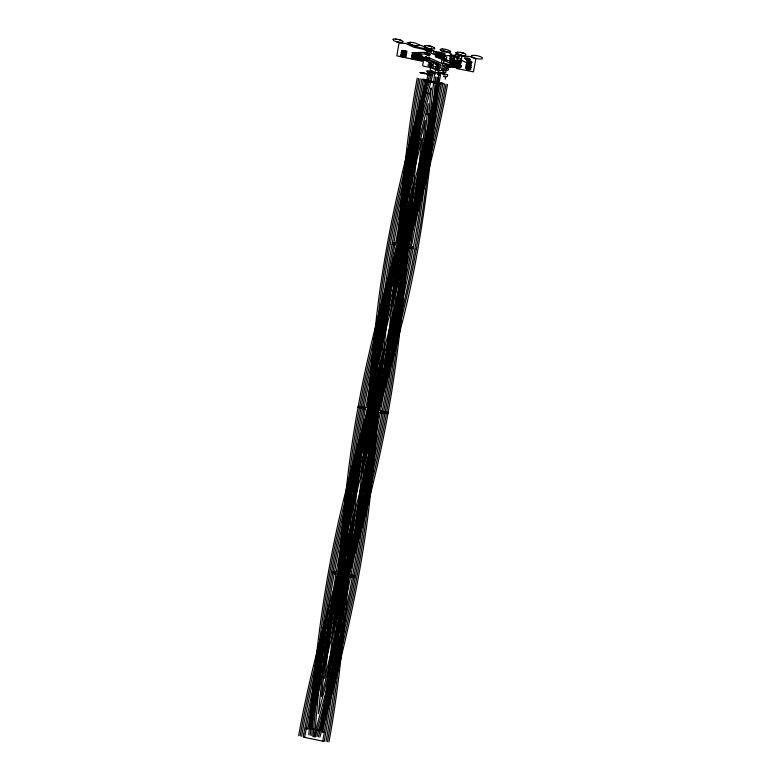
<?xml version="1.0" encoding="UTF-8"?>
<svg xmlns="http://www.w3.org/2000/svg" width="781" height="781" viewBox="0 0 781 781"><rect width="100%" height="100%" fill="white"/><g stroke="black" fill="none" stroke-linecap="round" stroke-linejoin="round"><path stroke-width="1.17" d="M309.383 727.872L308.778 734.901M309.383 727.853C315.846 646.6 326.331 565.454 347.018 486.475C367.226 406.755 392.931 328.342 407.213 247.206M310.252 735.194C316.51 657.407 325.452 579.6 344.333 503.745C364.942 418.118 393.439 334.405 408.688 247.509M311.726 735.497C318.043 656.821 327.171 578.125 346.432 501.441C367.002 416.732 395.059 333.829 410.171 247.811M434.792 72.418C427.842 131.11 424.63 190.427 413.09 248.563L411.089 248.133L411.607 248.26C396.192 336.103 367.246 420.686 346.579 507.289C328.059 582.362 319.312 659.33 313.103 736.268M314.587 736.532C319.204 681.93 324.369 627.299 334.258 573.352L334.805 573.469L332.784 573.029M428.857 114.397L431.19 87.853C416.751 139.038 403.181 190.554 393.829 242.94L394.385 243.057L392.355 242.657C402.01 184.863 419.065 128.689 433.348 72.028M321.45 696.291L328.586 631.39L337.519 573.654M319.976 730.801C338.788 623.267 338.261 513.39 358.323 406.032M321.45 731.104C340.252 623.58 339.735 513.693 359.797 406.335M322.924 731.407C341.736 623.882 341.209 514.005 361.271 406.647M322.729 741.159C343.093 630.716 342.088 517.608 362.687 407.194L364.756 407.614L364.161 407.506C383.383 297.844 423.507 193.151 442.847 83.518L439.078 82.727L440.474 75.025L439.137 74.4M358.069 407.526C377.096 297.795 417.249 193.083 436.745 83.46M359.543 407.838C378.57 298.098 418.733 193.395 438.219 83.762M361.017 408.141C380.044 298.41 420.207 193.698 439.693 84.075M424.6 80.931C404.519 190.818 405.495 303.301 384.945 413.12M426.084 81.244C406.013 191.12 406.96 303.604 386.419 413.422M427.637 81.497L427.061 81.732A4.461 4.247 27 0 1 425.567 81.4L425.157 81.039L425.762 80.931A4.461 4.247 27 0 1 427.246 81.263C408.063 190.779 408.121 303.936 387.893 413.735M417.22 78.159C397.021 187.918 397.939 300.285 377.633 410.025M418.694 78.471C398.495 188.221 399.423 300.597 379.107 410.328M420.168 78.774C399.979 188.533 400.897 300.9 380.581 410.64M336.045 573.342L326.331 637.091L318.365 713.658L337.538 639.424L350.689 576.388M365.303 409.078C345.768 518.711 346.09 631.487 326.009 741.335M367.129 409.439C346.823 519.297 347.75 631.78 327.483 741.647M338.993 573.957L331.124 623.687L324.681 678.504L337.753 625.064L347.74 575.782M368.603 409.752C348.297 519.599 349.224 632.093 328.957 741.95M347.984 574.435C362.95 493.27 366.367 410.679 375.27 328.781C383.364 248.631 401.336 169.926 423.37 92.558M349.458 574.738C365.371 488.711 368.144 401.083 378.443 314.352C387.171 233.216 407.594 154.052 429.462 75.64M350.933 575.05C367.011 488.125 369.667 399.589 380.249 311.98C389.045 231.762 409.332 153.496 430.936 75.952M352.553 575.763C372.879 465.593 371.873 352.807 392.355 242.657M365.928 407.594C385.14 298.01 425.235 193.395 444.565 83.85M367.402 407.897C386.615 298.313 426.709 193.708 446.039 84.153M368.886 408.199C388.089 298.625 428.183 194.01 447.513 84.465M407.506 245.644L415.463 195.24L422.082 138.403L408.443 193.786L398.3 243.731M315.309 736.727C337.412 659.174 356.546 580.517 365.137 500.182C374.987 414.994 377.955 328.986 393.556 244.502L394.083 244.599L392.082 244.199M416.293 249.09C427.158 192.311 431.454 134.586 437.204 77.182M412.495 58.438L426.133 60.723L431.434 63.222L430.692 67.322L435.534 69.597L435.017 72.467M412.807 56.71L427.246 59.385L439.176 64.95M417.796 56.642L418.245 54.143L426.201 53.899L429.12 54.504M298.654 735.653C317.955 625.971 358.079 521.249 377.35 411.567M419.69 72.535L427.275 73.629L428.564 73.531L428.671 72.916M300.129 735.956C319.429 626.284 359.553 521.552 378.824 411.87M301.603 736.268C320.903 626.587 361.027 521.864 380.308 412.183M426.28 60.801L426.543 60.03L430.399 60.83M304.668 737.401C324.066 627.133 364.512 521.874 383.696 411.567L381.626 411.118L382.221 411.255C402.547 301.437 401.639 188.982 421.838 79.145L437.506 82.405L439.107 73.541M395.176 244.648L394.727 244.99A4.461 4.247 27 0 1 393.243 244.668L392.833 244.307L393.439 244.199A4.461 4.247 27 0 1 394.922 244.531C380.484 324.711 376.706 406.911 368.046 488.125C359.768 572.512 340.174 655.2 316.881 736.561M393.731 242.657L393.126 242.764L393.546 243.125A4.461 4.247 27 0 0 395.03 243.447L395.635 243.35L400.692 215.468L409.127 177.472L428.33 103.668L420.246 181.836L410.455 246.279M431.376 47.69L431.014 49.672L437.497 52.708L443.969 54.055M396.553 244.98C381.714 325.413 378.268 407.243 369.52 488.418C361.242 572.815 341.658 655.513 318.355 736.883M396.826 243.447L408.766 185.624L425.303 120.43L418.001 187.547L408.98 245.976M427.988 75.337L423.37 92.548M398.027 245.293C383.11 326.165 379.712 408.443 370.848 490.058C362.53 574.006 342.996 656.245 319.829 737.196M431.239 63.817L431.356 63.163M431.132 75.015L431.258 72.213M436.764 56.095L436.608 56.954L453.331 64.803M435.73 76.88C428.164 160.749 419.534 244.951 397.988 326.643C377.594 408.473 350.903 488.789 336.279 572.004M438.219 65.272L438.336 64.589M437.868 68.884L438.707 63.515L428.017 59.053A17.66 16.801 27 0 1 425.46 58.516L422.697 57.579L418.889 57.921A17.592 16.733 27 0 1 416.341 57.394C406.462 52.405 423.4 51.8 427.305 52.757M438.151 72.75L438.727 69.558L437.545 69.001L437.887 67.107L438.727 67.498M438.678 77.495C431.044 162.263 422.238 247.352 400.292 329.865C379.966 410.796 353.695 490.292 339.237 572.619M439.107 74.576L439.244 73.814M413.12 54.992L431.434 58.712L442.642 63.964L441.48 70.388L443.354 71.266L442.925 73.697L447.679 74.683L447.367 76.411L444.975 76.489L445.609 77.202L445.258 79.184M446.41 69.06L445.795 72.457L433.191 72.858L428.671 71.51M451.281 57.364L450.969 59.083L460.175 61.65L459.55 65.096L450.393 63.427M459.248 66.815L456.397 65.448L450.256 64.169M349.214 576.085L337.431 633.225L321.489 696.301M385.228 411.626C366.611 518.887 327.756 621.305 307.909 728.282M416.576 247.557C397.402 357.503 357.093 462.401 337.753 572.307M386.702 411.929C368.085 519.189 329.231 621.608 309.383 728.595M388.177 412.241C369.559 519.492 330.714 621.92 310.858 728.898M303.897 733.271C323.412 624.888 362.901 521.278 381.948 412.788L381.372 412.661L383.412 413.061C403.972 303.165 403.016 190.603 423.107 80.648L441.138 84.397C421.681 194.108 381.45 298.889 362.423 408.697L364.463 409.146L363.887 409.019C343.572 518.955 344.489 631.526 324.213 741.462L303.194 737.098L303.829 733.632M334.493 572.014C353.842 462.02 394.18 357.054 413.364 247.03L411.343 246.581C420.276 204.056 424.679 158.592 428.857 114.407L428.271 114.299M402.742 42.223L403.055 41.442L401.414 40.436M441.089 50.54L440.074 49.379L442.183 48.91M450.569 51.8L450.471 51.302M450.481 51.907L447.054 52.181M392.745 39.421L393.653 39.128M418.733 45.425L418.86 44.722M418.899 45.337L418.011 45.64M424.356 45.991L425.245 45.688M425.469 56.681L425.655 56.632A1.992 1.894 27 0 1 426.592 56.847L426.553 57.033A1.992 1.894 27 0 1 425.577 56.828L425.46 56.73M420.656 72.653L420.842 72.604A1.992 1.894 27 0 1 421.779 72.818L421.896 72.906M421.877 72.975L421.789 72.994A1.992 1.894 27 0 1 420.764 72.799L420.656 72.721M429.169 74.839L429.355 74.8A1.992 1.894 27 0 1 430.292 75.005L430.409 75.103M430.39 75.171L430.214 75.201A1.992 1.894 27 0 1 429.277 74.986L429.189 74.937M434.08 72.75L434.275 72.701A1.992 1.894 27 0 1 435.202 72.916L435.329 73.004M433.943 73.512L434.138 73.463A1.992 1.894 27 0 1 435.066 73.678L435.193 73.765M435.3 73.072L435.212 73.102A1.992 1.894 27 0 1 434.197 72.897L434.099 72.838M435.163 73.834L435.076 73.853A1.992 1.894 27 0 1 434.06 73.658L433.953 73.58M439.664 74A1.992 1.894 27 0 1 438.737 73.804L438.766 73.619A1.992 1.894 27 0 1 439.752 73.824L439.869 73.912M437.868 68.894L423.448 66.16C420.871 65.633 425.674 60.264 421.877 61.152L396.836 55.861L399.003 43.17L405.505 43.404L413.969 47.27L423.819 49.437L427.012 50.902L427.285 52.747M434.353 48.793L434.812 48.285L434.07 47.524M314.069 736.6L314.04 736.6A1.689 1.611 27 0 1 313.074 736.415L313.035 736.385M408.883 42.525L409.449 42.408M333.214 573.156L333.194 573.166A1.406 1.337 27 0 1 332.374 573L332.423 572.873A1.406 1.337 27 0 1 333.184 573.049L333.233 573.078M353.363 577.257L353.442 577.247A1.406 1.337 27 0 1 354.203 577.423L354.242 577.442M354.203 577.53L354.183 577.54A1.406 1.337 27 0 1 353.393 577.374L353.383 577.374M315.28 736.786L315.26 736.795A1.22 1.162 27 0 1 314.489 736.629L314.489 736.639M402.537 42.301L400.604 42.399M434.129 48.871L430.751 48.832A21.146 20.111 27 0 1 427.842 48.227L424.962 47.085M409.41 42.399L410.591 42.34M418.04 45.64L417.288 45.698M425.215 45.688L425.967 45.63M428.818 57.286L428.74 57.482A1.992 1.894 27 0 0 429.677 57.677L429.823 57.54A1.992 1.894 27 0 0 428.818 57.306M393.946 39.079L395.723 39.109M457.559 52.2L455.879 52.669L456.582 53.655M428.066 57.901L427.754 57.706A4.461 4.247 27 0 0 426.27 57.384L425.665 57.482L426.075 57.843A4.461 4.247 27 0 0 427.568 58.165L428.017 58.145A1.992 1.894 27 0 0 428.915 58.292L429.003 58.106A1.992 1.894 27 0 0 428.066 57.911M438.678 74.371L438.6 74.566A1.992 1.894 27 0 0 439.527 74.761L439.615 74.585A1.992 1.894 27 0 0 438.678 74.39M429.755 51.077L426.67 50.462M402.801 51.087L405.808 51.683M467.292 64.979L470.494 65.584M466.599 68.347L469.908 69.089M432.147 71.706L433.396 71.715L430.097 70.163L430.995 65.702M432.118 74.927L428.535 75.093L428.193 74.244L421.271 72.809M417.318 45.698L416.419 45.688M425.938 45.63L428.31 45.786A21.146 20.111 27 0 1 431.2 46.382L431.698 46.528M457.559 52.2C470.875 52.962 466.667 58.458 456.582 53.655M410.552 42.34L412.514 42.496A21.126 20.091 27 0 1 415.424 43.101L418.889 44.732M442.173 48.91L444.106 49.066A21.126 20.091 27 0 1 447.015 49.672L450.481 51.302M435.964 56.554L435.339 56.691L435.769 57.023A4.461 4.247 27 0 0 437.253 57.345L437.536 56.925A4.461 4.247 27 0 0 435.964 56.564M468.424 58.878L467.809 59.014L468.229 59.346A4.461 4.247 27 0 0 469.723 59.668L470.328 59.571L469.918 59.21A4.461 4.247 27 0 0 468.424 58.887M455.801 63.281L456.094 62.851A4.461 4.247 27 0 0 454.513 62.49L453.898 62.617L454.317 62.949A4.461 4.247 27 0 0 455.801 63.271M449.836 67.43L450.452 67.322L450.032 66.961A4.461 4.247 27 0 0 448.548 66.639L447.962 66.717L448.353 67.098A4.461 4.247 27 0 0 449.836 67.42M352.416 577.393L353.022 577.286L352.602 576.925A4.461 4.247 27 0 0 351.118 576.603L350.513 576.71L350.923 577.071A4.461 4.247 27 0 0 352.416 577.384M400.653 42.408L399.14 42.262A21.146 20.111 27 0 1 396.231 41.657L393.351 40.505M415.941 45.659L416.449 45.688M395.684 39.099L396.221 39.157M415.443 45.61L415.97 45.659M396.172 39.148L396.719 39.216A21.126 20.091 27 0 1 399.628 39.821M415.482 45.61L414.945 45.542A21.146 20.111 27 0 1 412.036 44.937M447.064 52.181L446.556 52.122A21.146 20.111 27 0 1 443.647 51.517L441.812 50.892M313.113 729.142L313.708 729.229M459.902 52.347L460.399 52.425M404.831 57.54C410.074 56.749 397.754 54.201 402.342 57.023M414.789 59.61C420.032 58.819 407.711 56.271 412.3 59.092M415.404 56.173L417.152 56.242A4.461 4.247 27 0 1 418.636 56.574L419.055 56.935L418.44 57.042A4.461 4.247 27 0 1 416.956 56.71L416.517 55.09L411.86 54.348L412.446 55.529L422.277 57.579M457.266 63.915L456.075 63.866L455.899 64.843L460.81 65.741L460.224 64.559L451.769 62.705M323.666 732.07L324.31 732.188M353.793 577.393L351.762 576.993L352.319 577.091C343.064 630.872 328.04 684.156 314.069 736.483M354.066 575.851L352.065 575.46L352.582 575.568M407.174 42.662L416.048 46.801L425.83 48.832L431.268 51.39L430.975 53.04L446.4 60.274L450.803 61.191M419.27 45.171L421.935 45.728L433.904 51.341L433.631 52.893L443.364 57.443L442.349 57.53L441.421 62.675L446.039 64.843L449.993 65.663M458.427 57.062L451.047 55.529L443.667 55.763L446.761 57.218L446.498 58.682L444.262 58.751L443.52 62.861L450.129 64.921M466.052 58.653L469.078 59.278M468.122 61.523L471.119 62.148M467.79 63.241L460.487 59.932L460.644 59.034L461.464 59.014L462.049 55.763L455.567 52.717M415.404 53.118L421.623 54.416M452.121 60.752L458.34 62.05M415.228 54.094L421.447 55.383M451.945 61.728L458.164 63.017M422.56 56.095L416.956 54.924L413.432 53.274M450.686 61.943L455.138 62.87M415.053 55.07L421.271 56.359M450.53 62.685L455.167 63.642M402.479 52.786L405.485 53.411M467.184 66.688L470.182 67.303M414.701 57.013L420.92 58.311M451.418 64.647L457.637 65.946M402.137 54.504L405.173 55.129M426.416 60.03L422.023 59.073M414.526 57.989L420.744 59.288M451.242 65.624L457.461 66.922M401.698 56.193L404.87 56.847M414.35 58.965L420.568 60.254M451.067 66.6L457.285 67.888M446.293 67.01L456.836 66.795L457.149 65.038L456.338 64.657M428.574 73.473L430.39 73.853M334.541 571.809L335.059 571.926L333.057 571.487M461.366 52.6L463.768 53.254M306.328 728.448L306.962 728.595M317.193 729.952L317.818 730.098M427.353 93.417L427.988 93.583M399.579 39.811L400.106 39.958M412.075 44.947L410.201 44.312M431.678 46.528L434.09 47.534M400.067 39.948L401.463 40.446M442.251 51.058L441.07 50.54M410.66 44.488L409.81 44.146M443.471 50.209L451.223 53.84L449.768 61.914L452.082 62.997M445.961 68.845L446.527 69.109M438.805 74.966L437.282 74.254L437.34 72.779M409.849 44.146L408.707 43.463M395.401 243.067L395.225 242.989A4.461 4.247 27 0 0 393.731 242.666M409.498 43.97L408.941 43.638M365.547 409.205L365.108 409.547A4.461 4.247 27 0 1 363.624 409.215L363.204 408.863L363.819 408.746A4.461 4.247 27 0 1 365.303 409.078M424.737 46.919L424.229 46.323M462.362 55.402A21.019 19.984 27 0 1 460.897 55.148M399.189 42.272A21.126 20.091 27 0 1 396.279 41.666M428.31 45.786A21.126 20.091 27 0 1 431.219 46.391M401.6 53.996C403.845 59.297 411.089 53.264 401.6 53.996M401.903 52.278C404.158 57.579 411.392 51.546 401.903 52.278M402.215 50.55C404.47 55.861 411.704 49.818 402.215 50.55M411.558 56.066C413.51 61.143 421.203 55.666 411.665 55.968M412.173 52.62C414.428 57.931 421.662 51.888 412.173 52.62M425.547 53.381C427.803 58.682 435.037 52.639 425.547 53.381M426.172 49.935C428.418 55.246 435.661 49.203 426.172 49.935M428.105 65.057C431.454 70.231 438.278 64.452 428.105 65.057M428.544 62.656C431.893 67.84 438.707 62.06 428.544 62.656M435.505 55.451C437.76 60.752 444.994 54.709 435.505 55.451M436.13 52.005C438.375 57.316 445.619 51.273 436.13 52.005M435.085 66.502C438.444 71.686 445.258 65.907 435.085 66.502M435.525 64.11C438.873 69.284 445.687 63.505 435.525 64.11M439.762 56.359C441.997 61.65 449.26 55.656 439.762 56.359M440.074 54.631C442.329 59.932 449.563 53.899 440.074 54.631M440.377 52.923C442.632 58.233 449.866 52.19 440.377 52.923M443.159 68.25C446.517 73.424 453.331 67.644 443.159 68.25M443.598 65.848C446.947 71.022 453.761 65.243 443.598 65.848M449.719 58.429C451.974 63.739 459.208 57.696 449.719 58.429M450.032 56.701C452.287 62.002 459.521 55.968 450.032 56.701M450.334 54.992C450.041 56.769 461.395 59.122 459.101 56.525C452.023 56.876 457.871 55.197 450.334 54.992M455.294 54.641C450.598 65.809 455.655 60.42 460.312 64.96C464.793 68.191 454.786 68.406 456.885 68.611L473.471 71.862L475.814 58.839L469.518 56.388L462.742 56.261A34.11 32.441 27 0 1 458.808 55.441L455.294 54.641M455.655 65.682C457.91 70.983 465.144 64.95 455.655 65.682M456.27 62.236C458.525 67.547 465.759 61.504 456.27 62.236M456.582 60.518C458.837 65.829 466.072 59.786 456.582 60.518M456.895 58.8C459.15 64.101 466.384 58.067 456.895 58.8M464.793 57.999C467.048 63.31 474.282 57.267 464.793 57.999M465.613 67.752C467.858 73.053 475.102 67.02 465.613 67.752M465.915 66.024C468.17 71.335 475.404 65.292 465.915 66.024M466.228 64.306C468.483 69.616 475.717 63.573 466.228 64.306M466.54 62.587C468.795 67.898 476.029 61.855 466.54 62.587M466.853 60.869C469.108 66.17 476.342 60.137 466.853 60.869M471.763 55.431L471.539 56.701A16.831 16.001 27 0 0 482.111 58.897L482.346 57.628A16.831 16.001 27 0 0 471.763 55.431M401.551 50.794L401.961 51.155A4.461 4.247 27 0 0 403.445 51.478L403.738 51.058A4.461 4.247 27 0 0 402.156 50.697L401.571 50.765M401.209 52.493L401.619 52.854A4.461 4.247 27 0 0 403.113 53.176L403.718 53.079L403.299 52.717A4.461 4.247 27 0 0 401.815 52.395L401.258 52.444M400.868 54.211L401.278 54.572A4.461 4.247 27 0 0 402.771 54.895L403.377 54.787L402.967 54.426A4.461 4.247 27 0 0 401.473 54.114L400.926 54.162M400.438 55.9L400.848 56.261A4.461 4.247 27 0 0 402.342 56.574L402.625 56.154A4.461 4.247 27 0 0 401.043 55.802L400.438 55.9M425.411 50.169L425.83 50.531A4.461 4.247 27 0 0 427.314 50.853L427.92 50.745L427.51 50.394A4.461 4.247 27 0 0 426.026 50.072L425.43 50.15M424.952 53.606L425.362 53.967A4.461 4.247 27 0 0 426.856 54.289L427.461 54.182L427.041 53.821A4.461 4.247 27 0 0 425.557 53.508L424.971 53.577M425.167 59.737L425.577 60.098A4.461 4.247 27 0 0 427.061 60.42L427.676 60.322L427.256 59.961A4.461 4.247 27 0 0 425.772 59.639L425.167 59.737M423.243 79.408L423.653 79.769A4.461 4.247 27 0 0 425.137 80.092L425.752 79.984L425.333 79.623A4.461 4.247 27 0 0 423.849 79.311L423.263 79.389M426.816 71.081L427.744 71.725A7.049 6.707 27 0 0 429.452 72.086L430.536 71.901L429.599 71.286A7.049 6.707 27 0 0 427.881 70.934L426.895 71.012M427.422 72.633L427.832 72.994A4.461 4.247 27 0 0 429.316 73.307L429.609 72.887A4.461 4.247 27 0 0 428.027 72.526L427.441 72.604M427.275 74.81L427.695 75.171A4.461 4.247 27 0 0 429.179 75.484L429.462 75.064A4.461 4.247 27 0 0 427.89 74.703L427.275 74.81M430.302 71.286L431.219 71.93A7.049 6.707 27 0 0 432.938 72.282L434.011 72.096L433.074 71.491A7.049 6.707 27 0 0 431.366 71.13L430.331 71.247M439.762 56.066L440.172 56.427A4.461 4.247 27 0 0 441.655 56.74L442.271 56.642L441.851 56.281A4.461 4.247 27 0 0 440.367 55.959L439.781 56.037M426.104 93.124L426.514 93.486A4.461 4.247 27 0 0 427.998 93.808L428.613 93.71L428.193 93.349A4.461 4.247 27 0 0 426.709 93.027L426.153 93.085M436.716 69.978L437.643 70.632A7.049 6.707 27 0 0 439.352 70.983L440.435 70.798L439.498 70.183A7.049 6.707 27 0 0 437.79 69.831L436.794 69.909M434.236 81.693L434.646 82.054A4.461 4.247 27 0 0 436.13 82.376L436.745 82.269L436.325 81.917A4.461 4.247 27 0 0 434.841 81.595L434.236 81.693M445.121 59.971L445.541 60.332A4.461 4.247 27 0 0 447.025 60.654L447.63 60.547L447.22 60.196A4.461 4.247 27 0 0 445.736 59.873L445.141 59.952M441.07 73.268L441.987 73.912A7.049 6.707 27 0 0 443.706 74.263L444.789 74.078L443.852 73.473A7.049 6.707 27 0 0 442.134 73.121L441.07 73.268M442.505 70.163L442.925 70.524A4.461 4.247 27 0 0 444.409 70.846L445.014 70.739L444.604 70.388A4.461 4.247 27 0 0 443.12 70.065L442.524 70.144M427.012 114.006L427.432 114.368A4.461 4.247 27 0 0 428.915 114.69L429.521 114.582L429.111 114.231A4.461 4.247 27 0 0 427.627 113.909L427.041 113.987M441.04 83.098L441.45 83.46A4.461 4.247 27 0 0 442.934 83.782L443.549 83.684L443.13 83.323A4.461 4.247 27 0 0 441.646 83.001L441.06 83.079M443.725 76.206L444.135 76.558A4.461 4.247 27 0 0 445.619 76.88L446.234 76.782L445.814 76.421A4.461 4.247 27 0 0 444.33 76.099L443.745 76.177M453.136 64.735L453.546 65.096A4.461 4.247 27 0 0 455.03 65.409L455.645 65.311L455.225 64.95A4.461 4.247 27 0 0 453.741 64.628L453.156 64.706M453.917 63.359L454.327 63.72A4.461 4.247 27 0 0 455.811 64.032L456.426 63.935L456.006 63.573A4.461 4.247 27 0 0 454.522 63.251L453.937 63.329M455.079 64.364L455.499 64.725A4.461 4.247 27 0 0 456.983 65.048L457.588 64.94L457.178 64.589A4.461 4.247 27 0 0 455.694 64.267L455.108 64.345M469.869 61.865L470.289 62.226A4.461 4.247 27 0 0 471.773 62.548L472.066 62.129A4.461 4.247 27 0 0 470.484 61.767L469.869 61.865M469.254 65.301L469.664 65.663A4.461 4.247 27 0 0 471.158 65.985L471.441 65.565A4.461 4.247 27 0 0 469.859 65.204L469.254 65.301M468.942 67.029L469.361 67.381A4.461 4.247 27 0 0 470.845 67.703L471.451 67.605L471.041 67.244A4.461 4.247 27 0 0 469.547 66.922L469 66.981M468.659 68.796L469.069 69.158A4.461 4.247 27 0 0 470.552 69.48L470.845 69.06A4.461 4.247 27 0 0 469.264 68.699L468.659 68.796M410.093 246.298L410.503 246.65A4.461 4.247 27 0 0 411.997 246.972L412.28 246.552A4.461 4.247 27 0 0 410.699 246.191L410.113 246.269M409.83 247.841L410.25 248.202A4.461 4.247 27 0 0 411.733 248.524L412.017 248.104A4.461 4.247 27 0 0 410.445 247.743L409.83 247.841M363.507 407.321L363.917 407.682A4.461 4.247 27 0 0 365.401 408.004L366.016 407.897L365.596 407.536A4.461 4.247 27 0 0 364.112 407.223L363.526 407.291M380.376 410.826L380.786 411.187A4.461 4.247 27 0 0 382.28 411.509L382.885 411.411L382.465 411.05A4.461 4.247 27 0 0 380.982 410.728L380.376 410.826M380.113 412.378L380.532 412.739A4.461 4.247 27 0 0 382.016 413.051L382.622 412.954L382.212 412.593A4.461 4.247 27 0 0 380.728 412.27L380.171 412.329M333.809 571.633L334.219 571.995A4.461 4.247 27 0 0 335.703 572.317L335.996 571.897A4.461 4.247 27 0 0 334.414 571.536L333.809 571.633M333.546 573.176L333.965 573.537A4.461 4.247 27 0 0 335.449 573.859L336.055 573.762L335.645 573.4A4.461 4.247 27 0 0 334.151 573.078L333.565 573.156M350.806 575.167L351.225 575.529A4.461 4.247 27 0 0 352.709 575.851L353.315 575.743L352.905 575.382A4.461 4.247 27 0 0 351.421 575.07L350.864 575.119M305.703 728.312L306.123 728.673A4.461 4.247 27 0 0 307.607 728.985L308.212 728.888L307.802 728.527A4.461 4.247 27 0 0 306.318 728.204L305.722 728.282M311.863 728.849L312.273 729.21A4.461 4.247 27 0 0 313.767 729.532L314.372 729.425L313.952 729.073A4.461 4.247 27 0 0 312.468 728.751L311.863 728.849M316.569 729.805L316.979 730.167A4.461 4.247 27 0 0 318.463 730.489L319.078 730.391L318.658 730.03A4.461 4.247 27 0 0 317.174 729.708L316.569 729.805M322.416 731.787L322.826 732.139A4.461 4.247 27 0 0 324.32 732.461L324.925 732.363L324.505 732.002A4.461 4.247 27 0 0 323.022 731.68L322.416 731.787M423.839 73.297L423.927 73.453A1.992 1.894 27 0 0 424.864 73.648L424.942 73.473A1.992 1.894 27 0 0 424.005 73.277L423.858 73.287M431.522 74.761L431.61 74.917A1.992 1.894 27 0 0 432.547 75.113L432.625 74.927A1.992 1.894 27 0 0 431.688 74.742L431.542 74.751"/></g></svg>
